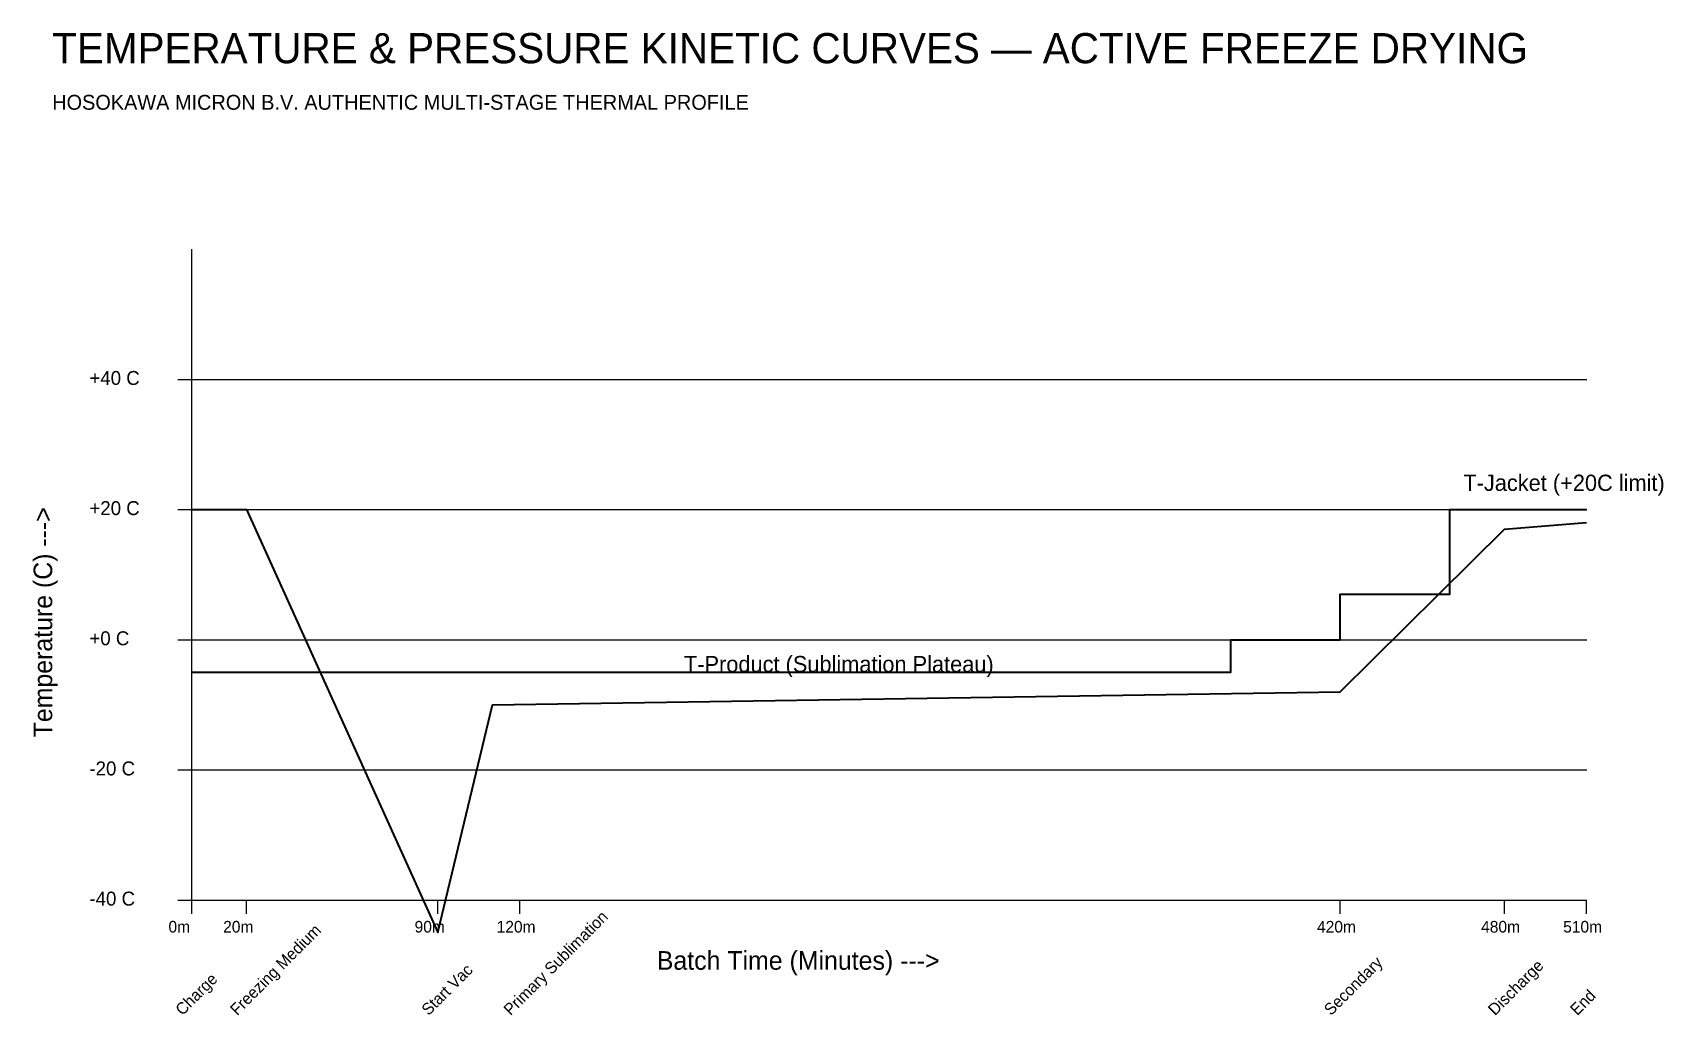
# Model space of a CAD drawing. Header units: metres. Extents: x 26 to 376, y 35 to 247.
import ezdxf

# ---------------------------------------------------------------- set-up
doc = ezdxf.new("R2010")
doc.units = ezdxf.units.M
for name, color, linetype in [('CURVE_T_JACKET', 5, 'Continuous'), ('CURVE_T_PRODUCT', 1, 'Continuous'), ('GRID_AXES', 9, 'Continuous'), ('TEXT_PRIMARY', 2, 'Continuous'), ('TEXT_SECONDARY', 8, 'Continuous'), ('TITLE_BLOCK', 7, 'Continuous')]:
    doc.layers.add(name, color=color, linetype=linetype)

msp = doc.modelspace()

# ---------------------------------------------------------------- linework, layer by layer
at = {"layer": 'CURVE_T_JACKET', "lineweight": 40}
msp.add_lwpolyline([(60, 109), (283.44, 109), (283.44, 116), (306.96, 116), (306.96, 125.8), (330.48, 125.8), (330.48, 144), (359.88, 144)], dxfattribs=at)
at = {"layer": 'CURVE_T_PRODUCT', "lineweight": 40}
msp.add_lwpolyline([(60, 144), (71.76, 144), (112.92, 53), (124.68, 102), (306.96, 104.8), (342.24, 139.8), (359.88, 141.2)], dxfattribs=at)
at = {"layer": 'GRID_AXES', "lineweight": 25}
for q in [(60, 200), (360, 60)]:
    msp.add_line((60, 60), q, dxfattribs=at)
at = {"layer": 'GRID_AXES'}
for p, q in [((57, 172), (60, 172)), ((60, 172), (360, 172)), ((57, 144), (60, 144)), ((60, 144), (360, 144)), ((57, 116), (60, 116)), ((60, 116), (360, 116)), ((57, 88), (60, 88)), ((60, 88), (360, 88)), ((57, 60), (60, 60)), ((60, 60), (360, 60)), ((60, 57), (60, 60)), ((71.76, 57), (71.76, 60)), ((112.92, 57), (112.92, 60)), ((130.56, 57), (130.56, 60)), ((306.96, 57), (306.96, 60)), ((342.24, 57), (342.24, 60)), ((359.88, 57), (359.88, 60))]:
    msp.add_line(p, q, dxfattribs=at)

# ---------------------------------------------------------------- texts
at = {"layer": 'CURVE_T_JACKET'}
msp.add_text('T-Jacket (+20C limit)', height=3.5, dxfattribs=at).set_placement((333.42, 148))
at = {"layer": 'CURVE_T_PRODUCT'}
msp.add_text('T-Product (Sublimation Plateau)', height=3.5, dxfattribs=at).set_placement((165.84, 109))
at = {"layer": 'TEXT_PRIMARY'}
msp.add_text('Temperature (C) --->', height=4, rotation=90, dxfattribs=at).set_placement((30, 95))
msp.add_text('Batch Time (Minutes) --->', height=4, dxfattribs=at).set_placement((160, 45))
at = {"layer": 'TEXT_SECONDARY'}
for s, height, p in [('HOSOKAWA MICRON B.V. AUTHENTIC MULTI-STAGE THERMAL PROFILE', 3.2, (30, 230)), ('+40 C', 3, (38, 170.8)), ('+20 C', 3, (38, 142.8)), ('+0 C', 3, (38, 114.8)), ('-20 C', 3, (38, 86.8)), ('-40 C', 3, (38, 58.8)), ('0m', 2.5, (55, 53)), ('20m', 2.5, (66.76, 53)), ('90m', 2.5, (107.92, 53)), ('120m', 2.5, (125.56, 53)), ('420m', 2.5, (301.96, 53)), ('480m', 2.5, (337.24, 53)), ('510m', 2.5, (354.88, 53))]:
    msp.add_text(s, height=height, dxfattribs=at).set_placement(p)
for s, p in [('Primary Sublimation', (128.56, 35)), ('Freezing Medium', (69.76, 35)), ('Start Vac', (110.92, 35)), ('Secondary', (304.96, 35)), ('Discharge', (340.24, 35)), ('Charge', (58, 35)), ('End', (357.88, 35))]:
    msp.add_text(s, height=2.5, rotation=45, dxfattribs=at).set_placement(p)
at = {"layer": 'TITLE_BLOCK'}
msp.add_text('TEMPERATURE & PRESSURE KINETIC CURVES — ACTIVE FREEZE DRYING', height=6.5, dxfattribs=at).set_placement((30, 240))

doc.saveas('drawing.dxf')
